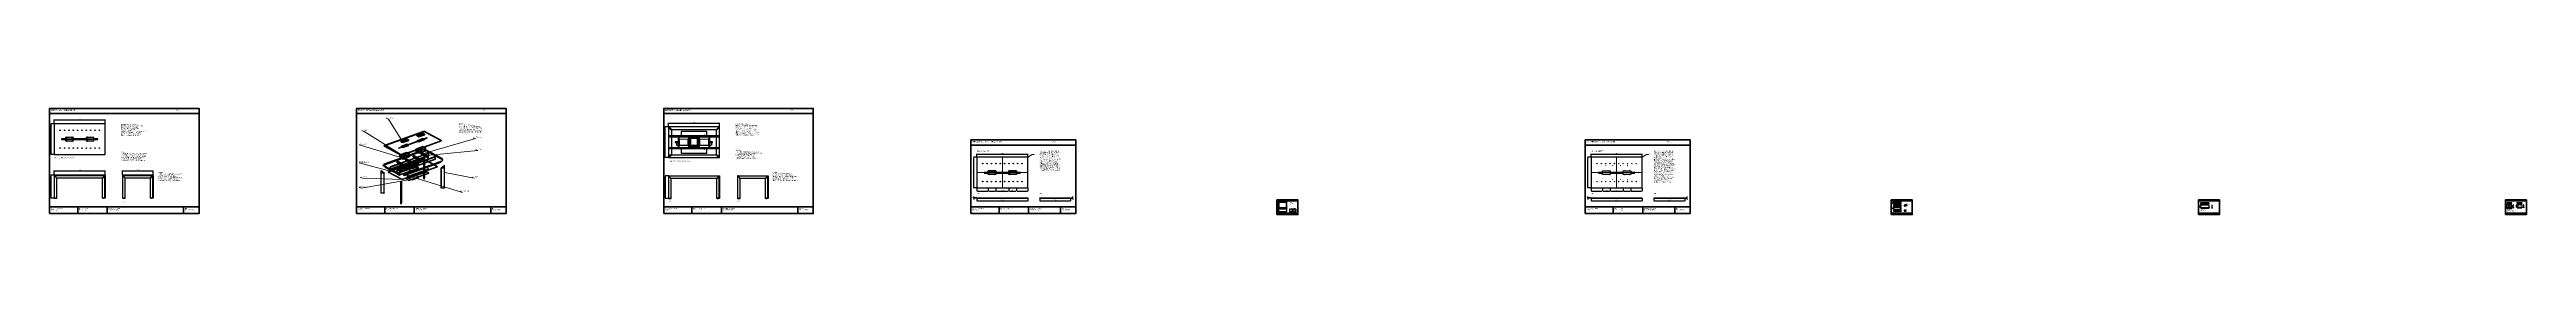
# Model space of a CAD drawing. Header units: millimetres. Extents: x 50 to 432208, y 2 to 4150.
# Drawn here: x 50 to 96830, y 10 to 4150 of the extents above; entities that cross this region are included whole.
import ezdxf

# ---------------------------------------------------------------- set-up
doc = ezdxf.new("R2010")
doc.units = ezdxf.units.MM
doc.linetypes.add('CENTER', pattern=[5.08, 3.175, -0.635, 0.635, -0.635])
doc.linetypes.add('DASHED', pattern=[1.524, 1.27, -0.254])
for name, color, linetype, lineweight in [('CENTER', 8, 'CENTER', 13), ('DIM', 7, 'Continuous', 13), ('FRAME', 7, 'Continuous', 35), ('HIDDEN', 8, 'DASHED', 13), ('NOTE', 7, 'Continuous', 18), ('OUTLINE', 7, 'Continuous', 25)]:
    doc.layers.add(name, color=color, linetype=linetype, lineweight=lineweight)
doc.styles.add('CN', font='Arial Unicode.ttf')
doc.dimstyles.new('D10', dxfattribs={"dimtxt": 30, "dimasz": 22, "dimexe": 12, "dimexo": 10, "dimgap": 8, "dimtad": 1, "dimdsep": 46, "dimtxsty": 'CN', "dimcen": 2.5, "dimclrd": 7, "dimclre": 7, "dimclrt": 7, "dimazin": 3, "dimtfac": 1, "dimtmove": 0, "dimatfit": 3})
doc.dimstyles.new('D2', dxfattribs={"dimtxt": 6, "dimasz": 4.4, "dimexe": 2.4, "dimexo": 2, "dimgap": 1.6, "dimtad": 1, "dimdsep": 46, "dimtxsty": 'CN', "dimcen": 2.5, "dimclrd": 7, "dimclre": 7, "dimclrt": 7, "dimazin": 3, "dimtfac": 1, "dimtmove": 0, "dimatfit": 3})

msp = doc.modelspace()

# ---------------------------------------------------------------- linework, layer by layer
at = {"layer": 'CENTER'}
for p, q in [((37280, 1050), (37280, 2250)), ((61280, 1050), (61280, 2250)), ((36280, 1650), (38280, 1650)), ((60280, 1650), (62280, 1650)), ((48375, 390), (48400, 390)), ((48575, 186), (48655, 186)), ((48615, 150), (48615, 221)), ((96125, 351), (96195, 351)), ((96160, 316), (96160, 386))]:
    msp.add_line(p, q, dxfattribs=at)
at = {"layer": 'DIM'}
for points in [[(13800, 2338), (12340, 3250), (12250, 3280)], [(13853.08, 2833.6), (13290, 3730), (13200, 3760)], [(14628, 2373), (16690, 2970), (16600, 3000)], [(13867.7, 2207.3), (12240, 2700), (12150, 2730)], [(13958.6, 1541.8), (12240, 2000), (12150, 2030)], [(14652.8, 2299.5), (16790, 2510), (16700, 2540)], [(38275, 2245), (38450, 2350), (38520, 2350)], [(62275, 2245), (62450, 2350), (62520, 2350)], [(14079.56, 1360.56), (12240, 1040), (12150, 1070)], [(13825.3, 1376.7), (12290, 1430), (12200, 1460)], [(14244, 1470), (16190, 870), (16100, 900)], [(15494, 1648), (16640, 1430), (16550, 1460)], [(48637, 200), (48688, 245), (48720, 245)], [(72557, 367), (72590, 413), (72633, 413)], [(96181.65, 363.5), (96210, 405), (96235, 405)]]:
    msp.add_lwpolyline(points, dxfattribs=at)
for centre, radius in [((13800, 2338), 5), ((13853.08, 2833.6), 5), ((13867.7, 2207.3), 5), ((14628, 2373), 5), ((14652.8, 2299.5), 5), ((38275, 2245), 5), ((62275, 2245), 5), ((13825.3, 1376.7), 5), ((13958.6, 1541.8), 5), ((14079.56, 1360.56), 5), ((14244, 1470), 5), ((15494, 1648), 5), ((48637, 200), 1), ((72557, 367), 1), ((96181.65, 363.5), 1)]:
    msp.add_circle(centre, radius, dxfattribs=at)
at = {"layer": 'FRAME'}
for p, q in [((50, 3950), (5890, 3950)), ((12050, 3950), (17890, 3950)), ((24050, 3950), (29890, 3950)), ((36050, 2720), (40150, 2720)), ((60050, 2720), (64150, 2720)), ((50, 310), (5890, 310)), ((1150, 50), (1150, 310)), ((2300, 50), (2300, 310)), ((5290, 50), (5290, 310)), ((12050, 310), (17890, 310)), ((13150, 50), (13150, 310)), ((14300, 50), (14300, 310)), ((17290, 50), (17290, 310)), ((24050, 310), (29890, 310)), ((25150, 50), (25150, 310)), ((26300, 50), (26300, 310)), ((29290, 50), (29290, 310)), ((36050, 310), (40150, 310)), ((37150, 50), (37150, 310)), ((38300, 50), (38300, 310)), ((39550, 50), (39550, 310)), ((48010, 544), (48830, 544)), ((48010, 62), (48830, 62)), ((48230, 10), (48230, 62)), ((48460, 10), (48460, 62)), ((48710, 10), (48710, 62)), ((60050, 310), (64150, 310)), ((61150, 50), (61150, 310)), ((62300, 50), (62300, 310)), ((63550, 50), (63550, 310)), ((72010, 544), (72830, 544)), ((72010, 62), (72830, 62)), ((72230, 10), (72230, 62)), ((72460, 10), (72460, 62)), ((72710, 10), (72710, 62)), ((84010, 544), (84830, 544)), ((84010, 62), (84830, 62)), ((84230, 10), (84230, 62)), ((84460, 10), (84460, 62)), ((84710, 10), (84710, 62)), ((96010, 544), (96830, 544)), ((96010, 62), (96830, 62)), ((96230, 10), (96230, 62)), ((96460, 10), (96460, 62)), ((96710, 10), (96710, 62))]:
    msp.add_line(p, q, dxfattribs=at)
for points in [[(50, 50), (5890, 50), (5890, 4150), (50, 4150)], [(12050, 50), (17890, 50), (17890, 4150), (12050, 4150)], [(24050, 50), (29890, 50), (29890, 4150), (24050, 4150)], [(36050, 50), (40150, 50), (40150, 2920), (36050, 2920)], [(60050, 50), (64150, 50), (64150, 2920), (60050, 2920)], [(48010, 10), (48830, 10), (48830, 584), (48010, 584)], [(72010, 10), (72830, 10), (72830, 584), (72010, 584)], [(84010, 10), (84830, 10), (84830, 584), (84010, 584)], [(96010, 10), (96830, 10), (96830, 584), (96010, 584)]]:
    msp.add_lwpolyline(points, close=True, dxfattribs=at)
at = {"layer": 'HIDDEN'}
for p, q in [((340.47, 1447), (2119.53, 1447)), ((3010.47, 1447), (3989.53, 1447)), ((24340.47, 1437), (26119.53, 1437)), ((27040.47, 1437), (28019.53, 1437)), ((36570, 1612), (36730, 1612)), ((37030, 1612), (37530, 1612)), ((37830, 1612), (37990, 1612)), ((60570, 1612), (60730, 1612)), ((61030, 1612), (61530, 1612)), ((61830, 1612), (61990, 1612)), ((36508, 650), (36508, 668)), ((36522, 650), (36522, 668)), ((36570, 650), (36570, 668)), ((36678, 650), (36678, 668)), ((36692, 650), (36692, 668)), ((36730, 650), (36730, 668)), ((36848, 650), (36848, 668)), ((36862, 650), (36862, 668)), ((37018, 650), (37018, 668)), ((37030, 650), (37030, 668)), ((37032, 650), (37032, 668)), ((37188, 650), (37188, 668)), ((37202, 650), (37202, 668)), ((37358, 650), (37358, 668)), ((37372, 650), (37372, 668)), ((37528, 650), (37528, 668)), ((37530, 650), (37530, 668)), ((37542, 650), (37542, 668)), ((37698, 650), (37698, 668)), ((37712, 650), (37712, 668)), ((37830, 650), (37830, 668)), ((37868, 650), (37868, 668)), ((37882, 650), (37882, 668)), ((37990, 650), (37990, 668)), ((38038, 650), (38038, 668)), ((38052, 650), (38052, 668)), ((38983, 650), (38983, 668)), ((38997, 650), (38997, 668)), ((39270, 650), (39270, 668)), ((39330, 650), (39330, 668)), ((39350, 650), (39350, 668)), ((39410, 650), (39410, 668)), ((39683, 650), (39683, 668)), ((39697, 650), (39697, 668)), ((48080, 135), (48080, 226)), ((48380, 415), (48395, 415)), ((48380, 365), (48395, 365)), ((48380, 135), (48380, 226)), ((48380, 211), (48395, 211)), ((48380, 161), (48395, 161)), ((60508, 650), (60508, 668)), ((60522, 650), (60522, 668)), ((60570, 650), (60570, 668)), ((60678, 650), (60678, 668)), ((60692, 650), (60692, 668)), ((60730, 650), (60730, 668)), ((60848, 650), (60848, 668)), ((60862, 650), (60862, 668)), ((61018, 650), (61018, 668)), ((61030, 650), (61030, 668)), ((61032, 650), (61032, 668)), ((61188, 650), (61188, 668)), ((61202, 650), (61202, 668)), ((61358, 650), (61358, 668)), ((61372, 650), (61372, 668)), ((61528, 650), (61528, 668)), ((61530, 650), (61530, 668)), ((61542, 650), (61542, 668)), ((61698, 650), (61698, 668)), ((61712, 650), (61712, 668)), ((61830, 650), (61830, 668)), ((61868, 650), (61868, 668)), ((61882, 650), (61882, 668)), ((61990, 650), (61990, 668)), ((62038, 650), (62038, 668)), ((62052, 650), (62052, 668)), ((62983, 650), (62983, 668)), ((62997, 650), (62997, 668)), ((63270, 650), (63270, 668)), ((63330, 650), (63330, 668)), ((63350, 650), (63350, 668)), ((63410, 650), (63410, 668)), ((63683, 650), (63683, 668)), ((63697, 650), (63697, 668)), ((72100, 458), (72398, 458)), ((72100, 367), (72398, 367)), ((72145, 366.5), (72145, 378)), ((72145, 168.5), (72145, 180)), ((72155, 366.5), (72155, 378)), ((72155, 168.5), (72155, 180)), ((72343, 366.5), (72343, 378)), ((72343, 168.5), (72343, 180)), ((72353, 366.5), (72353, 378)), ((72353, 168.5), (72353, 180)), ((72521.8, 366.5), (72531.8, 366.5)), ((72566.2, 168.5), (72576.2, 168.5)), ((96082.75, 460), (96082.75, 475)), ((96087.25, 460), (96087.25, 475)), ((96135, 460), (96135, 475)), ((96185, 460), (96185, 475)), ((96232.75, 460), (96232.75, 475)), ((96237.25, 460), (96237.25, 475)), ((96310, 376), (96325, 376)), ((96310, 326.25), (96325, 326.25)), ((96310, 326.25), (96325, 326.25)), ((96310, 326), (96325, 326)), ((96310, 321.75), (96325, 321.75)), ((96310, 321.75), (96325, 321.75)), ((96482.75, 460), (96482.75, 475)), ((96487.25, 460), (96487.25, 475)), ((96632.75, 460), (96632.75, 475)), ((96637.25, 460), (96637.25, 475)), ((96710, 326.25), (96725, 326.25)), ((96710, 326.25), (96725, 326.25)), ((96710, 321.75), (96725, 321.75)), ((96710, 321.75), (96725, 321.75))]:
    msp.add_line(p, q, dxfattribs=at)
for points in [[(24665, 2715), (24995, 2715), (24995, 2945), (24665, 2945)], [(25110, 2680), (25350, 2680), (25350, 2980), (25110, 2980)], [(25465, 2715), (25795, 2715), (25795, 2945), (25465, 2945)]]:
    msp.add_lwpolyline(points, close=True, dxfattribs=at)
for centre in [(60860, 1922), (60860, 1378), (61130, 1922), (61130, 1378), (61430, 1922), (61430, 1378), (61700, 1922), (61700, 1378)]:
    msp.add_circle(centre, 5, dxfattribs=at)
at = {"layer": 'OUTLINE'}
for p, q in [((230, 3535), (230, 2365)), ((2215, 3550), (245, 3550)), ((2230, 2365), (2230, 3535)), ((14010.14, 2940.12), (14010.14, 2958.12)), ((14042.62, 2922.72), (14042.62, 2940.72)), ((14053.82, 2916.72), (14053.82, 2934.72)), ((14086.3, 2899.32), (14086.3, 2917.32)), ((14401.7, 3080.68), (14401.7, 3098.68)), ((14434.18, 3063.28), (14434.18, 3081.28)), ((14445.38, 3057.28), (14445.38, 3075.28)), ((14477.86, 3039.88), (14477.86, 3057.88)), ((14634.14, 3164.12), (14634.14, 3182.12)), ((14666.62, 3146.72), (14666.62, 3164.72)), ((14677.82, 3140.72), (14677.82, 3158.72)), ((14688, 3240), (14688, 3258)), ((14710.3, 3123.32), (14710.3, 3141.32)), ((24235.074, 3417.236), (24236.574, 3417.236)), ((24235.074, 3417.236), (24235.074, 3413.36)), ((24236.574, 3413.36), (24235.074, 3413.36)), ((24235.497, 3412.276), (24236.601, 3413.292)), ((24235.497, 3412.276), (24319.02, 3321.588)), ((24236.574, 3417.236), (24236.574, 3413.36)), ((24236.601, 3413.292), (24247.744, 3401.193)), ((24243.074, 3423.736), (24243.074, 3425.236)), ((24246.95, 3425.236), (24243.074, 3425.236)), ((24246.95, 3423.736), (24243.074, 3423.736)), ((24246.95, 3425.236), (24246.95, 3423.736)), ((24247.018, 3423.709), (24248.034, 3424.813)), ((24259.116, 3412.566), (24247.018, 3423.709)), ((24339.948, 3340.161), (24248.034, 3424.813)), ((24252.766, 3395.74), (24320.123, 3322.604)), ((24338.932, 3339.058), (24264.57, 3407.543)), ((24320.123, 3322.604), (24319.02, 3321.588)), ((24320.267, 3322.601), (24337.756, 3340.09)), ((24321.328, 3321.541), (24320.267, 3322.601)), ((24321.328, 3321.541), (24338.817, 3339.03)), ((24338.817, 3339.03), (24337.756, 3340.09)), ((24338.932, 3339.058), (24339.948, 3340.161)), ((26120.052, 3340.161), (26211.966, 3424.813)), ((26121.068, 3339.058), (26120.052, 3340.161)), ((26121.068, 3339.058), (26195.43, 3407.543)), ((26121.183, 3339.03), (26122.244, 3340.09)), ((26138.672, 3321.541), (26121.183, 3339.03)), ((26139.733, 3322.601), (26122.244, 3340.09)), ((26138.672, 3321.541), (26139.733, 3322.601)), ((26207.234, 3395.74), (26139.877, 3322.604)), ((26139.877, 3322.604), (26140.98, 3321.588)), ((26224.503, 3412.276), (26140.98, 3321.588)), ((26200.884, 3412.566), (26212.982, 3423.709)), ((26212.982, 3423.709), (26211.966, 3424.813)), ((26223.399, 3413.292), (26212.256, 3401.193)), ((26213.05, 3425.236), (26213.05, 3423.736)), ((26213.05, 3425.236), (26216.926, 3425.236)), ((26213.05, 3423.736), (26216.926, 3423.736)), ((26216.926, 3423.736), (26216.926, 3425.236)), ((26224.503, 3412.276), (26223.399, 3413.292)), ((26224.926, 3417.236), (26223.426, 3417.236)), ((26223.426, 3417.236), (26223.426, 3413.36)), ((26223.426, 3413.36), (26224.926, 3413.36)), ((26224.926, 3417.236), (26224.926, 3413.36)), ((245, 2350), (2215, 2350)), ((13128, 2680), (13128, 2698)), ((13628.24, 2027.2), (13628.24, 2077.2)), ((13659.44, 2038.4), (13659.44, 2088.4)), ((13738.9, 2246.3), (13738.9, 2342.3)), ((13759, 2251), (13759, 2342)), ((13777.7, 2856.68), (13777.7, 2874.68)), ((13800, 2320), (13800, 2338)), ((13810.18, 2839.28), (13810.18, 2857.28)), ((13821.38, 2833.28), (13821.38, 2851.28)), ((13853.86, 2815.88), (13853.86, 2833.88)), ((13867.7, 2177.3), (13867.7, 2273.3)), ((13871, 2191), (13871, 2282)), ((13892.56, 1885.6), (13892.56, 1935.6)), ((13923.76, 1896.8), (13923.76, 1946.8)), ((13940.24, 2139.2), (13940.24, 2189.2)), ((13971.44, 2150.4), (13971.44, 2200.4)), ((13993, 2335), (13993, 2426)), ((13996.3, 2338.7), (13996.3, 2434.7)), ((14105, 2275), (14105, 2366)), ((14125.1, 2269.7), (14125.1, 2365.7)), ((14204.56, 1997.6), (14204.56, 2047.6)), ((14235.76, 2008.8), (14235.76, 2058.8)), ((14252.24, 2251.2), (14252.24, 2301.2)), ((14253.6, 1968.6), (14253.6, 1970.6)), ((14283.44, 2262.4), (14283.44, 2312.4)), ((14362.9, 2470.3), (14362.9, 2566.3)), ((14383, 2475), (14383, 2566)), ((14491.7, 2401.3), (14491.7, 2497.3)), ((14495, 2415), (14495, 2506)), ((14516.56, 2109.6), (14516.56, 2159.6)), ((14547.76, 2120.8), (14547.76, 2170.8)), ((14564.24, 2363.2), (14564.24, 2413.2)), ((14595.44, 2374.4), (14595.44, 2424.4)), ((14617, 2559), (14617, 2650)), ((14620.3, 2562.7), (14620.3, 2658.7)), ((14662.634, 2163.126), (14662.634, 2178.126)), ((14674.549, 1410.262), (14674.549, 2187.262)), ((14701.274, 1410.551), (14701.274, 2187.551)), ((14702.66, 2239.86), (14702.66, 2339.86)), ((14702.66, 1462.86), (14702.66, 2239.86)), ((14713.38, 2239.7), (14713.38, 2339.7)), ((14713.38, 1462.7), (14713.38, 2239.7)), ((14729, 2499), (14729, 2590)), ((14749.1, 2493.7), (14749.1, 2589.7)), ((14828.56, 2221.6), (14828.56, 2271.6)), ((14853.806, 2312.656), (14853.806, 2409.656)), ((14859.76, 2232.8), (14859.76, 2282.8)), ((14870.606, 2303.656), (14870.606, 2400.656)), ((15111.406, 2174.656), (15111.406, 2271.656)), ((15128.206, 2165.656), (15128.206, 2262.656)), ((15360, 2880), (15360, 2898)), ((24236.574, 2246.64), (24235.074, 2246.64)), ((24235.074, 2242.764), (24235.074, 2246.64)), ((24235.074, 2242.764), (24236.574, 2242.764)), ((24235.497, 2247.724), (24319.02, 2338.412)), ((24235.497, 2247.724), (24236.601, 2246.708)), ((24236.574, 2242.764), (24236.574, 2246.64)), ((24236.601, 2246.708), (24247.744, 2258.807)), ((24243.074, 2236.264), (24243.074, 2234.764)), ((24246.95, 2236.264), (24243.074, 2236.264)), ((24246.95, 2234.764), (24243.074, 2234.764)), ((24246.95, 2234.764), (24246.95, 2236.264)), ((24259.116, 2247.434), (24247.018, 2236.291)), ((24247.018, 2236.291), (24248.034, 2235.187)), ((24339.948, 2319.839), (24248.034, 2235.187)), ((24252.766, 2264.26), (24320.123, 2337.396)), ((24338.932, 2320.942), (24264.57, 2252.457)), ((24320.123, 2337.396), (24319.02, 2338.412)), ((24321.328, 2338.459), (24320.267, 2337.399)), ((24320.267, 2337.399), (24337.756, 2319.91)), ((24321.328, 2338.459), (24338.817, 2320.97)), ((24338.817, 2320.97), (24337.756, 2319.91)), ((24338.932, 2320.942), (24339.948, 2319.839)), ((26121.068, 2320.942), (26120.052, 2319.839)), ((26120.052, 2319.839), (26211.966, 2235.187)), ((26121.068, 2320.942), (26195.43, 2252.457)), ((26138.672, 2338.459), (26121.183, 2320.97)), ((26121.183, 2320.97), (26122.244, 2319.91)), ((26139.733, 2337.399), (26122.244, 2319.91)), ((26138.672, 2338.459), (26139.733, 2337.399)), ((26139.877, 2337.396), (26140.98, 2338.412)), ((26207.234, 2264.26), (26139.877, 2337.396)), ((26224.503, 2247.724), (26140.98, 2338.412)), ((26200.884, 2247.434), (26212.982, 2236.291)), ((26212.982, 2236.291), (26211.966, 2235.187)), ((26223.399, 2246.708), (26212.256, 2258.807)), ((26213.05, 2236.264), (26216.926, 2236.264)), ((26213.05, 2234.764), (26213.05, 2236.264)), ((26213.05, 2234.764), (26216.926, 2234.764)), ((26216.926, 2236.264), (26216.926, 2234.764)), ((26224.503, 2247.724), (26223.399, 2246.708)), ((26223.426, 2246.64), (26224.926, 2246.64)), ((26223.426, 2242.764), (26223.426, 2246.64)), ((26224.926, 2242.764), (26223.426, 2242.764)), ((26224.926, 2242.764), (26224.926, 2246.64)), ((36280, 2235), (36280, 1065)), ((38265, 2250), (36295, 2250)), ((36681.5, 1996.5), (36688.5, 2003.5)), ((37021.5, 1996.5), (37028.5, 2003.5)), ((37361.5, 1996.5), (37368.5, 2003.5)), ((37701.5, 1996.5), (37708.5, 2003.5)), ((38041.5, 1996.5), (38048.5, 2003.5)), ((38280, 1065), (38280, 2235)), ((60280, 2235), (60280, 1065)), ((62265, 2250), (60295, 2250)), ((62280, 1065), (62280, 2235)), ((248.03, 655), (248.03, 1532)), ((2211.97, 655), (2211.97, 1532)), ((2918.03, 655), (2918.03, 1532)), ((4081.97, 655), (4081.97, 1532)), ((13005.18, 1626.5), (13005.18, 1726.5)), ((13005.18, 849.5), (13005.18, 1626.5)), ((13006.94, 1631.14), (13006.94, 1731.14)), ((13006.94, 854.14), (13006.94, 1631.14)), ((13124.145, 844.403), (13124.145, 1621.403)), ((13130.071, 855.834), (13130.071, 1632.834)), ((13282.502, 1667.694), (13282.502, 1682.694)), ((13359.794, 1776.344), (13359.794, 1873.344)), ((13376.594, 1767.344), (13376.594, 1864.344)), ((13617.394, 1638.344), (13617.394, 1735.344)), ((13622.284, 1595.948), (13622.284, 1605.948)), ((13634.194, 1629.344), (13634.194, 1726.344)), ((13708.972, 1549.508), (13708.972, 1559.508)), ((13774.62, 1214.3), (13774.62, 1314.3)), ((13774.62, 437.3), (13774.62, 1214.3)), ((13785.34, 1214.14), (13785.34, 1314.14)), ((13785.34, 437.14), (13785.34, 1214.14)), ((13786.726, 489.449), (13786.726, 1266.449)), ((13813.451, 489.738), (13813.451, 1266.738)), ((13825.366, 1376.874), (13825.366, 1391.874)), ((14003.084, 1391.948), (14003.084, 1401.948)), ((14005, 1479.4), (14005, 1480.9)), ((14066.4, 1901.4), (14066.4, 1903.4)), ((14089.772, 1345.508), (14089.772, 1355.508)), ((14217.8, 1365.4), (14217.8, 1366.9)), ((14234.4, 1811.4), (14234.4, 1813.4)), ((14270.2, 1574.6), (14270.2, 1576.1)), ((14398.228, 1874.492), (14398.228, 1884.492)), ((14421.6, 1878.6), (14421.6, 1880.6)), ((14483, 1460.6), (14483, 1462.1)), ((14484.916, 1828.052), (14484.916, 1838.052)), ((14779.028, 1670.492), (14779.028, 1680.492)), ((14865.716, 1624.052), (14865.716, 1634.052)), ((15205.498, 1872.306), (15205.498, 1887.306)), ((15357.929, 1044.166), (15357.929, 1821.166)), ((15363.855, 1055.597), (15363.855, 1832.597)), ((15481.06, 1822.86), (15481.06, 1922.86)), ((15481.06, 1045.86), (15481.06, 1822.86)), ((15482.82, 1827.5), (15482.82, 1927.5)), ((15482.82, 1050.5), (15482.82, 1827.5)), ((24248.03, 645), (24248.03, 1522)), ((26211.97, 645), (26211.97, 1522)), ((26948.03, 645), (26948.03, 1522)), ((28111.97, 645), (28111.97, 1522)), ((36295, 1050), (38265, 1050)), ((36511.5, 1296.5), (36518.5, 1303.5)), ((36582, 1642), (36592, 1658)), ((36617, 1642), (36627, 1658)), ((36652, 1642), (36662, 1658)), ((36687, 1642), (36697, 1658)), ((36722, 1642), (36732, 1658)), ((36757, 1642), (36767, 1658)), ((36792, 1642), (36802, 1658)), ((36827, 1642), (36837, 1658)), ((36851.5, 1296.5), (36858.5, 1303.5)), ((36862, 1642), (36872, 1658)), ((36897, 1642), (36907, 1658)), ((36932, 1642), (36942, 1658)), ((36967, 1642), (36977, 1658)), ((37002, 1642), (37012, 1658)), ((37037, 1642), (37047, 1658)), ((37072, 1642), (37082, 1658)), ((37107, 1642), (37117, 1658)), ((37142, 1642), (37152, 1658)), ((37177, 1642), (37187, 1658)), ((37191.5, 1296.5), (37198.5, 1303.5)), ((37212, 1642), (37222, 1658)), ((37247, 1642), (37257, 1658)), ((37282, 1642), (37292, 1658)), ((37317, 1642), (37327, 1658)), ((37352, 1642), (37362, 1658)), ((37387, 1642), (37397, 1658)), ((37422, 1642), (37432, 1658)), ((37457, 1642), (37467, 1658)), ((37492, 1642), (37502, 1658)), ((37527, 1642), (37537, 1658)), ((37531.5, 1296.5), (37538.5, 1303.5)), ((37562, 1642), (37572, 1658)), ((37597, 1642), (37607, 1658)), ((37632, 1642), (37642, 1658)), ((37667, 1642), (37677, 1658)), ((37702, 1642), (37712, 1658)), ((37737, 1642), (37747, 1658)), ((37772, 1642), (37782, 1658)), ((37807, 1642), (37817, 1658)), ((37842, 1642), (37852, 1658)), ((37871.5, 1296.5), (37878.5, 1303.5)), ((37877, 1642), (37887, 1658)), ((37912, 1642), (37922, 1658)), ((37947, 1642), (37957, 1658)), ((60295, 1050), (62265, 1050)), ((36280, 659), (38280, 659)), ((36289, 650), (38271, 650)), ((38740, 659), (39940, 659)), ((38749, 650), (39931, 650)), ((48065, 490), (48395, 490)), ((48065, 290), (48395, 290)), ((48065, 135), (48395, 135)), ((48500, 135), (48730, 135)), ((48515, 135), (48515, 226)), ((48715, 135), (48715, 226)), ((60280, 659), (62280, 659)), ((60289, 650), (62271, 650)), ((62740, 659), (63940, 659)), ((62749, 650), (63931, 650))]:
    msp.add_line(p, q, dxfattribs=at)
for points in [[(1930, 2960), (1780, 2960), (1780, 3020), (1480, 3020), (1480, 2960), (980, 2960), (980, 3020), (680, 3020), (680, 2960), (530, 2960)], [(530, 2940), (680, 2940), (680, 2880), (980, 2880), (980, 2940), (1480, 2940), (1480, 2880), (1780, 2880), (1780, 2940), (1930, 2940)], [(36580, 1660), (36730, 1660), (36730, 1720), (37030, 1720), (37030, 1660), (37530, 1660), (37530, 1720), (37830, 1720), (37830, 1660), (37980, 1660)], [(37980, 1640), (37830, 1640), (37830, 1580), (37530, 1580), (37530, 1640), (37030, 1640), (37030, 1580), (36730, 1580), (36730, 1640), (36580, 1640)], [(60580, 1660), (60730, 1660), (60730, 1720), (61030, 1720), (61030, 1660), (61530, 1660), (61530, 1720), (61830, 1720), (61830, 1660), (61980, 1660)], [(61980, 1640), (61830, 1640), (61830, 1580), (61530, 1580), (61530, 1640), (61030, 1640), (61030, 1580), (60730, 1580), (60730, 1640), (60580, 1640)]]:
    msp.add_lwpolyline(points, dxfattribs=at)
for points in [[(681, 2960), (979, 2960), (979, 3018), (681, 3018)], [(681, 2882), (979, 2882), (979, 2940), (681, 2940)], [(1481, 2960), (1779, 2960), (1779, 3018), (1481, 3018)], [(1481, 2882), (1779, 2882), (1779, 2940), (1481, 2940)], [(13800, 2338), (15360, 2898), (14688, 3258), (13128, 2698)], [(13800, 2320), (15360, 2880), (14688, 3240), (13128, 2680)], [(13695.8, 2596.2), (14803.4, 2993.8), (14792.2, 2999.8), (13684.6, 2602.2)], [(13810.18, 2857.28), (14042.62, 2940.72), (14010.14, 2958.12), (13777.7, 2874.68)], [(13810.18, 2839.28), (14042.62, 2922.72), (14010.14, 2940.12), (13777.7, 2856.68)], [(13853.86, 2833.88), (14086.3, 2917.32), (14053.82, 2934.72), (13821.38, 2851.28)], [(13853.86, 2815.88), (14086.3, 2899.32), (14053.82, 2916.72), (13821.38, 2833.28)], [(14478.2, 2847), (14712.2, 2931), (14633.8, 2973), (14399.8, 2889)], [(14434.18, 3081.28), (14666.62, 3164.72), (14634.14, 3182.12), (14401.7, 3098.68)], [(14434.18, 3063.28), (14666.62, 3146.72), (14634.14, 3164.12), (14401.7, 3080.68)], [(14477.86, 3057.88), (14710.3, 3141.32), (14677.82, 3158.72), (14445.38, 3075.28)], [(14477.86, 3039.88), (14710.3, 3123.32), (14677.82, 3140.72), (14445.38, 3057.28)], [(24235, 2235), (26225, 2235), (26225, 3425), (24235, 3425)], [(24272.3, 3045), (26187.7, 3045), (26187.7, 3075), (24272.3, 3075)], [(24345.3, 2345.3), (26114.7, 2345.3), (26114.7, 3314.7), (24345.3, 3314.7)], [(24600, 3066), (24660, 3066), (24660, 3069), (24600, 3069)], [(24610, 2594), (24650, 2594), (24650, 3066), (24610, 3066)], [(24730, 3090), (25730, 3090), (25730, 3250), (24730, 3250)], [(25000, 3066), (25060, 3066), (25060, 3069), (25000, 3069)], [(25010, 2594), (25050, 2594), (25050, 3066), (25010, 3066)], [(25080, 2660), (25380, 2660), (25380, 3000), (25080, 3000)], [(25400, 3066), (25460, 3066), (25460, 3069), (25400, 3069)], [(25410, 2594), (25450, 2594), (25450, 3066), (25410, 3066)], [(25800, 3066), (25860, 3066), (25860, 3069), (25800, 3069)], [(25810, 2594), (25850, 2594), (25850, 3066), (25810, 3066)], [(13725.98, 1593.825), (13077.22, 1941.375), (13193.998, 1838.342), (13742.27, 1544.626)], [(13118.985, 1989.31), (14646.615, 2537.69), (14528.864, 2438.158), (13141.2, 1940.022)], [(13825.366, 1391.874), (15205.498, 1887.306), (14662.634, 2178.126), (13282.502, 1682.694)], [(13825.366, 1376.874), (15205.498, 1872.306), (14662.634, 2163.126), (13282.502, 1667.694)], [(13376.594, 1864.344), (14870.606, 2400.656), (14853.806, 2409.656), (13359.794, 1873.344)], [(13376.594, 1767.344), (14870.606, 2303.656), (14853.806, 2312.656), (13359.794, 1776.344)], [(13634.194, 1726.344), (15128.206, 2262.656), (15111.406, 2271.656), (13617.394, 1735.344)], [(13634.194, 1629.344), (15128.206, 2165.656), (15111.406, 2174.656), (13617.394, 1638.344)], [(13708.4, 1723), (14488.4, 2003), (14398.8, 2051), (13618.8, 1771)], [(13892.56, 1935.6), (13923.76, 1946.8), (13659.44, 2088.4), (13628.24, 2077.2)], [(13892.56, 1885.6), (13923.76, 1896.8), (13659.44, 2038.4), (13628.24, 2027.2)], [(13867.7, 2273.3), (14125.1, 2365.7), (13996.3, 2434.7), (13738.9, 2342.3)], [(13867.7, 2177.3), (14125.1, 2269.7), (13996.3, 2338.7), (13738.9, 2246.3)], [(13871, 2282), (14105, 2366), (13993, 2426), (13759, 2342)], [(13871, 2191), (14105, 2275), (13993, 2335), (13759, 2251)], [(13854.2, 2623), (14088.2, 2707), (14009.8, 2749), (13775.8, 2665)], [(13888.985, 1576.81), (15416.615, 2125.19), (15298.864, 2025.658), (13911.2, 1527.522)], [(14204.56, 2047.6), (14235.76, 2058.8), (13971.44, 2200.4), (13940.24, 2189.2)], [(14204.56, 1997.6), (14235.76, 2008.8), (13971.44, 2150.4), (13940.24, 2139.2)], [(14234.4, 1813.4), (14421.6, 1880.6), (14253.6, 1970.6), (14066.4, 1903.4)], [(14234.4, 1811.4), (14421.6, 1878.6), (14253.6, 1968.6), (14066.4, 1901.4)], [(14516.56, 2159.6), (14547.76, 2170.8), (14283.44, 2312.4), (14252.24, 2301.2)], [(14516.56, 2109.6), (14547.76, 2120.8), (14283.44, 2262.4), (14252.24, 2251.2)], [(14491.7, 2497.3), (14749.1, 2589.7), (14620.3, 2658.7), (14362.9, 2566.3)], [(14491.7, 2401.3), (14749.1, 2493.7), (14620.3, 2562.7), (14362.9, 2470.3)], [(14495, 2506), (14729, 2590), (14617, 2650), (14383, 2566)], [(14495, 2415), (14729, 2499), (14617, 2559), (14383, 2475)], [(14828.56, 2271.6), (14859.76, 2282.8), (14595.44, 2424.4), (14564.24, 2413.2)], [(14828.56, 2221.6), (14859.76, 2232.8), (14595.44, 2374.4), (14564.24, 2363.2)], [(14713.38, 2339.7), (14702.66, 2339.86), (14674.549, 2187.262), (14701.274, 2187.551)], [(14713.38, 2239.7), (14702.66, 2239.86), (14674.549, 2187.262), (14701.274, 2187.551)], [(15395.18, 2193.025), (14746.42, 2540.575), (14863.198, 2437.542), (15411.47, 2143.826)], [(24272.3, 2585), (26187.7, 2585), (26187.7, 2615), (24272.3, 2615)], [(24500.5, 2817.5), (24600.5, 2817.5), (24600.5, 2842.5), (24500.5, 2842.5)], [(24600, 2591), (24660, 2591), (24660, 2594), (24600, 2594)], [(24730, 2410), (25730, 2410), (25730, 2570), (24730, 2570)], [(25000, 2591), (25060, 2591), (25060, 2594), (25000, 2594)], [(25400, 2591), (25460, 2591), (25460, 2594), (25400, 2594)], [(25800, 2591), (25860, 2591), (25860, 2594), (25800, 2594)], [(25859.5, 2817.5), (25959.5, 2817.5), (25959.5, 2842.5), (25859.5, 2842.5)], [(230, 1532), (2230, 1532), (2230, 1550), (230, 1550)], [(235, 655), (339.95, 655), (339.95, 1432), (250.75, 1532), (235, 1532)], [(250.75, 1532), (2209.25, 1532), (2119.53, 1432), (340.47, 1432)], [(2225, 655), (2120.05, 655), (2120.05, 1432), (2209.25, 1532), (2225, 1532)], [(2900, 1532), (4100, 1532), (4100, 1550), (2900, 1550)], [(2905, 655), (3009.95, 655), (3009.95, 1432), (2920.75, 1532), (2905, 1532)], [(2920.75, 1532), (4079.25, 1532), (3989.53, 1432), (3010.47, 1432)], [(4095, 655), (3990.05, 655), (3990.05, 1432), (4079.25, 1532), (4095, 1532)], [(13005.18, 1726.5), (13006.94, 1731.14), (13130.071, 1632.834), (13124.145, 1621.403)], [(13005.18, 1626.5), (13006.94, 1631.14), (13130.071, 1632.834), (13124.145, 1621.403)], [(13708.972, 1559.508), (14484.916, 1838.052), (14398.228, 1884.492), (13622.284, 1605.948)], [(13708.972, 1549.508), (14484.916, 1828.052), (14398.228, 1874.492), (13622.284, 1595.948)], [(13774.62, 1314.3), (13785.34, 1314.14), (13813.451, 1266.738), (13786.726, 1266.449)], [(13774.62, 1214.3), (13785.34, 1214.14), (13813.451, 1266.738), (13786.726, 1266.449)], [(14089.2, 1519), (14869.2, 1799), (14779.6, 1847), (13999.6, 1567)], [(14089.772, 1355.508), (14865.716, 1634.052), (14779.028, 1680.492), (14003.084, 1401.948)], [(14089.772, 1345.508), (14865.716, 1624.052), (14779.028, 1670.492), (14003.084, 1391.948)], [(14217.8, 1366.9), (14483, 1462.1), (14270.2, 1576.1), (14005, 1480.9)], [(14217.8, 1365.4), (14483, 1460.6), (14270.2, 1574.6), (14005, 1479.4)], [(14222.2, 1692), (14456.2, 1776), (14265.8, 1878), (14031.8, 1794)], [(14713.38, 1462.7), (14702.66, 1462.86), (14674.549, 1410.262), (14701.274, 1410.551)], [(15482.82, 1927.5), (15481.06, 1922.86), (15357.929, 1821.166), (15363.855, 1832.597)], [(15482.82, 1827.5), (15481.06, 1822.86), (15357.929, 1821.166), (15363.855, 1832.597)], [(15482.82, 1050.5), (15481.06, 1045.86), (15357.929, 1044.166), (15363.855, 1055.597)], [(24235, 645), (24339.95, 645), (24339.95, 1422), (24250.75, 1522), (24235, 1522)], [(24250.75, 1522), (26209.25, 1522), (26119.53, 1422), (24340.47, 1422)], [(26225, 645), (26120.05, 645), (26120.05, 1422), (26209.25, 1522), (26225, 1522)], [(26935, 645), (27039.95, 645), (27039.95, 1422), (26950.75, 1522), (26935, 1522)], [(26950.75, 1522), (28109.25, 1522), (28019.53, 1422), (27040.47, 1422)], [(28125, 645), (28020.05, 645), (28020.05, 1422), (28109.25, 1522), (28125, 1522)], [(36731, 1660), (37029, 1660), (37029, 1718), (36731, 1718)], [(36731, 1582), (37029, 1582), (37029, 1640), (36731, 1640)], [(37531, 1660), (37829, 1660), (37829, 1718), (37531, 1718)], [(37531, 1582), (37829, 1582), (37829, 1640), (37531, 1640)], [(284.01, 650), (304.01, 650), (304.01, 656), (284.01, 656)], [(305.223, 650), (325.223, 650), (325.223, 656), (305.223, 656)], [(2134.777, 650), (2154.777, 650), (2154.777, 656), (2134.777, 656)], [(2155.99, 650), (2175.99, 650), (2175.99, 656), (2155.99, 656)], [(2953.652, 650), (2973.652, 650), (2973.652, 656), (2953.652, 656)], [(2974.866, 650), (2994.866, 650), (2994.866, 656), (2974.866, 656)], [(4005.134, 650), (4025.134, 650), (4025.134, 656), (4005.134, 656)], [(4026.348, 650), (4046.348, 650), (4046.348, 656), (4026.348, 656)], [(13005.18, 849.5), (13006.94, 854.14), (13130.071, 855.834), (13124.145, 844.403)], [(13774.62, 437.3), (13785.34, 437.14), (13813.451, 489.738), (13786.726, 489.449)], [(24284.01, 640), (24304.01, 640), (24304.01, 646), (24284.01, 646)], [(24305.223, 640), (24325.223, 640), (24325.223, 646), (24305.223, 646)], [(26134.777, 640), (26154.777, 640), (26154.777, 646), (26134.777, 646)], [(26155.99, 640), (26175.99, 640), (26175.99, 646), (26155.99, 646)], [(26983.652, 640), (27003.652, 640), (27003.652, 646), (26983.652, 646)], [(27004.866, 640), (27024.866, 640), (27024.866, 646), (27004.866, 646)], [(28035.134, 640), (28055.134, 640), (28055.134, 646), (28035.134, 646)], [(28056.348, 640), (28076.348, 640), (28076.348, 646), (28056.348, 646)], [(36280, 659), (36280, 668), (38280, 668), (38280, 659), (38271, 650), (36289, 650)], [(38740, 659), (38740, 668), (39940, 668), (39940, 659), (39931, 650), (38749, 650)], [(48065, 275), (48395, 275), (48395, 505), (48065, 505)], [(48065, 130), (48395, 130), (48395, 226), (48065, 226)], [(48080, 290), (48380, 290), (48380, 490), (48080, 490)], [(48500, 130), (48730, 130), (48730, 226), (48500, 226)], [(60280, 659), (60280, 668), (62280, 668), (62280, 659), (62271, 650), (60289, 650)], [(62740, 659), (62740, 668), (63940, 668), (63940, 659), (63931, 650), (62749, 650)], [(72100, 428), (72398, 428), (72398, 486), (72100, 486)], [(72100, 360), (72398, 360), (72398, 378), (72100, 378)], [(72100, 226), (72398, 226), (72398, 284), (72100, 284)], [(72100, 162), (72398, 162), (72398, 180), (72100, 180)], [(72520, 360), (72550, 360), (72550, 367), (72578, 367), (72578, 378), (72520, 378)], [(72520, 162), (72578, 162), (72578, 180), (72520, 180)], [(84100, 450), (84430, 450), (84430, 465), (84100, 465)], [(84100, 285), (84430, 285), (84430, 376), (84100, 376)], [(84535, 285), (84550, 285), (84550, 376), (84535, 376)], [(96060, 460), (96260, 460), (96260, 475), (96060, 475)], [(96060, 300), (96260, 300), (96260, 391), (96060, 391)], [(96310, 300), (96325, 300), (96325, 391), (96310, 391)], [(96460, 460), (96660, 460), (96660, 475), (96460, 475)], [(96460, 300), (96660, 300), (96660, 391), (96460, 391)], [(96710, 300), (96725, 300), (96725, 391), (96710, 391)]]:
    msp.add_lwpolyline(points, close=True, dxfattribs=at)
for centre, radius in [((465, 3300), 9), ((635, 3300), 9), ((731, 3026.8), 5), ((731, 3011.2), 5), ((805, 3300), 9), ((929, 3026.8), 5), ((929, 3011.2), 5), ((975, 3300), 9), ((1145, 3300), 9), ((1315, 3300), 9), ((1485, 3300), 9), ((1531, 3026.8), 5), ((1531, 3011.2), 5), ((1655, 3300), 9), ((1729, 3026.8), 5), ((1729, 3011.2), 5), ((1825, 3300), 9), ((1995, 3300), 9), ((24810, 3102), 3.3), ((25080, 3102), 3.3), ((25380, 3102), 3.3), ((25650, 3102), 3.3), ((465, 2600), 9), ((635, 2600), 9), ((731, 2888.8), 5), ((731, 2873.2), 5), ((805, 2600), 9), ((929, 2888.8), 5), ((929, 2873.2), 5), ((975, 2600), 9), ((1145, 2600), 9), ((1315, 2600), 9), ((1485, 2600), 9), ((1531, 2888.8), 5), ((1531, 2873.2), 5), ((1655, 2600), 9), ((1729, 2888.8), 5), ((1729, 2873.2), 5), ((1825, 2600), 9), ((1995, 2600), 9), ((24810, 2558), 3.3), ((25080, 2558), 3.3), ((25380, 2558), 3.3), ((25650, 2558), 3.3), ((36515, 2000), 9), ((36515, 2000), 6), ((36685, 2000), 9), ((36685, 2000), 6), ((36855, 2000), 9), ((36855, 2000), 6), ((37025, 2000), 9), ((37025, 2000), 6), ((37195, 2000), 9), ((37195, 2000), 6), ((37365, 2000), 9), ((37365, 2000), 6), ((37535, 2000), 9), ((37535, 2000), 6), ((37705, 2000), 9), ((37705, 2000), 6), ((37875, 2000), 9), ((37875, 2000), 6), ((38045, 2000), 9), ((38045, 2000), 6), ((60515, 2000), 7), ((60685, 2000), 7), ((60855, 2000), 7), ((61025, 2000), 7), ((61195, 2000), 7), ((61365, 2000), 7), ((61535, 2000), 7), ((61705, 2000), 7), ((61875, 2000), 7), ((62045, 2000), 7), ((36515, 1300), 9), ((36515, 1300), 6), ((36685, 1300), 9), ((36685, 1300), 6), ((36781, 1726.8), 5), ((36781, 1711.2), 5), ((36781, 1588.8), 5), ((36781, 1573.2), 5), ((36855, 1300), 9), ((36855, 1300), 6), ((36979, 1726.8), 5), ((36979, 1711.2), 5), ((36979, 1588.8), 5), ((36979, 1573.2), 5), ((37025, 1300), 9), ((37025, 1300), 6), ((37195, 1300), 9), ((37195, 1300), 6), ((37365, 1300), 9), ((37365, 1300), 6), ((37535, 1300), 9), ((37535, 1300), 6), ((37581, 1726.8), 5), ((37581, 1711.2), 5), ((37581, 1588.8), 5), ((37581, 1573.2), 5), ((37705, 1300), 9), ((37705, 1300), 6), ((37779, 1726.8), 5), ((37779, 1711.2), 5), ((37779, 1588.8), 5), ((37779, 1573.2), 5), ((37875, 1300), 9), ((37875, 1300), 6), ((38045, 1300), 9), ((38045, 1300), 6), ((60515, 1300), 7), ((60685, 1300), 7), ((60781, 1726.8), 5), ((60781, 1573.2), 5), ((60855, 1300), 7), ((60979, 1726.8), 5), ((60979, 1573.2), 5), ((61025, 1300), 7), ((61195, 1300), 7), ((61365, 1300), 7), ((61535, 1300), 7), ((61581, 1726.8), 5), ((61581, 1573.2), 5), ((61705, 1300), 7), ((61779, 1726.8), 5), ((61779, 1573.2), 5), ((61875, 1300), 7), ((62045, 1300), 7), ((48615, 186), 25), ((72150, 434.8), 5), ((72150, 277.2), 5), ((72348, 434.8), 5), ((72348, 277.2), 5), ((96085, 324), 2.25), ((96112, 377.77), 1), ((96112, 364.77), 1), ((96160, 351), 25), ((96208, 377.77), 1), ((96208, 364.77), 1), ((96235, 324), 2.25), ((96485, 324), 2.25), ((96512, 377.77), 1), ((96512, 364.77), 1), ((96608, 377.77), 1), ((96608, 364.77), 1), ((96635, 324), 2.25)]:
    msp.add_circle(centre, radius, dxfattribs=at)
for centre, radius, start, end in [((245, 3535), 15, 90, 180), ((530, 2950), 10, 90, 270), ((1930, 2950), 10, 270, 90), ((2215, 3535), 15, 0, 90), ((24243.074, 3417.236), 8, 90, 180), ((24236.674, 3413.36), 1.6, -180, -137.35542281), ((24243.074, 3417.236), 6.5, 90, 180), ((24236.674, 3413.36), 0.1, -179.99999999, -137.35542281), ((24246.95, 3423.636), 1.6, 47.35542281, 90), ((24246.95, 3423.636), 0.1, 47.35542281, 90), ((24320.196, 3322.672), 1.6, -137.35542281, -45), ((24320.196, 3322.672), 0.1, -137.35542281, -45), ((26139.804, 3322.672), 1.6, -135, -42.64457719), ((26139.804, 3322.672), 0.1, -135, -42.64457719), ((26213.05, 3423.636), 1.6, 90, 132.64457719), ((26213.05, 3423.636), 0.1, 90, 132.64457719), ((26216.926, 3417.236), 8, 0, 90), ((26216.926, 3417.236), 6.5, 0, 90), ((26223.326, 3413.36), 0.1, -42.64457719, -0.00000001), ((26223.326, 3413.36), 1.6, -42.64457719, 0), ((245, 2365), 15, 180, 270), ((2215, 2365), 15, 270, 360), ((24236.674, 2246.64), 1.6, 137.35542281, 180), ((24243.074, 2242.764), 8, -180, -90), ((24236.674, 2246.64), 0.1, 137.35542281, 179.99999999), ((24243.074, 2242.764), 6.5, -180, -90), ((24246.95, 2236.364), 0.1, -90, -47.35542281), ((24246.95, 2236.364), 1.6, -90, -47.35542281), ((24320.196, 2337.328), 1.6, 45, 137.35542281), ((24320.196, 2337.328), 0.1, 45, 137.35542281), ((26139.804, 2337.328), 1.6, 42.64457719, 135), ((26139.804, 2337.328), 0.1, 42.64457719, 135), ((26213.05, 2236.364), 1.6, -132.64457719, -90), ((26213.05, 2236.364), 0.1, -132.64457719, -90), ((26216.926, 2242.764), 6.5, -90, 0), ((26216.926, 2242.764), 8, -90, 0), ((26223.326, 2246.64), 0.1, 0.00000001, 42.64457719), ((26223.326, 2246.64), 1.6, 0, 42.64457719), ((36295, 2235), 15, 90, 180), ((38265, 2235), 15, 0, 90), ((60295, 2235), 15, 90, 180), ((62265, 2235), 15, 0, 90), ((36295, 1065), 15, 180, 270), ((36580, 1650), 10, 90, 270), ((37980, 1650), 10, 270, 90), ((38265, 1065), 15, 270, 360), ((60295, 1065), 15, 180, 270), ((60580, 1650), 10, 90, 270), ((61980, 1650), 10, 270, 90), ((62265, 1065), 15, 270, 360)]:
    msp.add_arc(centre, radius, start, end, dxfattribs=at)

# ---------------------------------------------------------------- texts
at = {"layer": 'NOTE', "attachment_point": 1, "style": 'CN'}
for s, insert, char_height, width in [('整桌总装 · 三视、基准与装配尺寸', (100, 4100), 46, 4840), ('A01', (4990, 4100), 40, 900), ('总装拆件 · 构件分离轴测与安装层次', (12100, 4100), 46, 4840), ('A02', (16990, 4100), 40, 900), ('钢结构总成 · 底视布置、三视与焊接', (24100, 4100), 46, 4840), ('A04', (28990, 4100), 40, 900), ('成品控制：2000×1200×900 mm。\\P桌面W01：T18；四角R15；周边木皮T0.25。\\P桌面金属体四边退5：1990×1190。\\P钢腿877 + 脚伸出5 + 木板18 = 900。\\P桌肚总深100；含桌面为118。\\PA03桌面总成内两翻盖组，中心(600,600)/(1400,600)。\\P20套CHC-S18BL成品护口；10个成品盖。\\P桌面2个三位五孔+3USB排插，每组1个。\\P桌肚2个八位五孔排插，每检修门1个。', (2840, 3540), 32, 2800), ('W01 主板×1', (12250, 3320), 32, 900), ('W02A/B 翻盖×4', (13200, 3800), 32, 900), ('拆装层次\\P顶层：木面、4片翻盖与小护套。\\P中层：两承托盒、2根C筋、4根可拆横梁。\\P底层：底盘、两长门、中央检修盖与接线吊板。\\P四角：刀形腿焊接总成及8只脚件。\\P轴测为安装层次表达；制造尺寸见各零件三视。\\P拆木面时钢架上两盒、横梁和电器均留原位。', (16060, 3560), 32, 1770), ('S08 可拆横梁×4', (16600, 3040), 32, 900), ('同版定位（相对桌面左下角）\\P底盘S04：(115.3,115.3)，成型1769.4×969.4。\\PC筋S05：近侧Y355..385；远侧Y815..845。\\P宽度链：350+30+430+30+350=1190。\\P两U槽S06：中心X320.5 / 1679.5，Y600。\\PU槽底25，长100沿X，外翻唇不计入底宽。\\P检修口：X500..1500，Y180..340 / 860..1020。\\P四横梁：X400/800/1200/1600，RHS40×50×2。\\P中央检修口：X850..1150，Y430..770。', (26850, 3550), 32, 2780), ('俯视 · 第三角投影 / X向长边、Y向短边', (230, 2240), 32, 2200), ('装配顺序\\P1. A04钢架按同版基准点固、校方、焊接及表面处理。\\P2. 预装四横梁、承托盒、接线盒吊板及成品五金。\\P3. 八点M6固定W01；可从检修门伸长内六角拆卸。\\P4. 翻盖/毛刷固定木面；承托盒及电器固定钢架。\\P5. 完成线缆夹持、盖板启闭及电气检验。\\P6. 断总输入演练三处检修；桌面拆下无电缆牵挂。', (2840, 2460), 32, 2800), ('A05 承托盒×2', (12150, 2770), 32, 900), ('S01/S02 斜腹板×4', (12150, 2070), 32, 900), ('S05 长C筋×2', (16700, 2580), 32, 900), ('俯视/底盘内侧：虚线为A05承托盒安装包络', (24230, 2110), 32, 2300), ('焊接与连接\\PS01/S02腹板与A07腿壳先点固，再分段对称焊。\\PS04折边向中心贴腹板内竖边，实际直面从Z783.6起。\\PS05两端按腹板内壁净退1，消除源交叉。\\PS06与底盘外侧焊接，切勿将门片焊死。\\P门长铰边朝外，锁朝内；装后可拆检修。\\P所有外露焊缝磨平；密闭面完成内防锈后封合。', (26850, 2530), 32, 2780), ('桌面与翻盖总成｜孔位、毛刷及护口布置', (36100, 2870), 46, 3100), ('俯视｜木纹沿2000方向', (36280, 2500), 34, 1100), ('4-R15', (38520, 2390), 32, 900), ('投影：第三角；俯视、正视、右视同版。\\P桌面外包2000×1200×18（含封边成品）。\\P20处护口孔：X=235+170n（n=0…9）；\\PY=250、950；基准为俯视左下外包角。\\PR02孔Ø14（+0.5/0），配CHC-S18BL。\\P贯通槽1420×20，端R10，X290…1710；\\P两300×140开口Y530…670，与长槽相交；\\P槽宽Y590…610；按实线合并边界加工。\\P每组W02A有槽盖/W02B实盖各1片，\\P全桌各2片；A在Y低值侧，槽口向中间。\\P宽链2+58+20+58+2=140；长度端缝1+1。\\P20成品分体护口+10成品盖，见A06。\\P2组各1个3位五孔+3USB排插，合计2个。\\P毛刷在槽内下沉，五段覆盖1420（含4缝）。\\PBH104顶面桶铰链，每盖2只，抬起检修。', (38740, 2500), 32, 1300), ('A03', (39250, 2870), 40, 900), ('W01 桌面成品板｜实际切口与封边控制', (60100, 2870), 46, 3100), ('俯视｜木纹沿2000方向', (60280, 2500), 34, 1100), ('4-R15', (62520, 2390), 32, 900), ('投影：第三角；俯视、正视、右视同版。\\P桌面外包2000×1200×18（含封边成品）。\\P20处护口孔：X=235+170n（n=0…9）；\\PY=250、950；基准为俯视左下外包角。\\PR02孔Ø14（+0.5/0），配CHC-S18BL。\\P贯通槽1420×20，端R10，X290…1710；\\P两300×140开口Y530…670，与长槽相交；\\P槽宽Y590…610；按实线合并边界加工。\\PT18阻燃多层三聚氰胺板，双贴面。\\P四周T0.25科技木皮，封闭漆、边角磨光。\\PR01：基板外包1999.5×1199.5，R14.75，\\P每侧加0.25木皮后为标注成品外包/R15。\\P翻盖同板裁切，保留方向与连续纹理；\\P排料先安排盖板，锯缝及CNC刀补按工艺。\\P侧边下口9×9倒斜，见源C节点；勿倒反。\\P底面8处RAMPA SKD30 M6×12嵌母孔；\\PX580/850/1150/1420配Y328/872。\\P预钻Ø10起试，按厂商10～10.5试配；\\P盲孔≤14，留面层≥4；禁贯穿。\\P嵌母齐底面；M6×12+垫圈固定，见D01。\\PBH104顶面Ø10深11.5：X501/699/\\P1301/1499；Y523.2/676.8。\\P毛刷基座底槽：Y562..590，深7；\\PX290..450/750..1250/1550..1710。', (62740, 2500), 32, 1300), ('W01', (63250, 2870), 40, 900), ('验收基准\\PA：桌面上表面；B：2000长边；C：1200短边。\\P平面坐标原点：桌面左下外包角。\\P高度原点：完成地面，脚伸出量设5。\\P图示指定公差、色号、光泽和表面工艺均按样板。\\P沿用R01外包尺寸，新增R02可拆检修。\\P五金型号及接口见H/E页；到货按同版复核。', (4300, 1670), 32, 1540), ('S07 检修门×2', (12150, 1110), 32, 900), ('S04 底盘×1', (12200, 1500), 32, 900), ('A07 刀形腿×4', (16550, 1500), 32, 900), ('配装控制\\P腹板端口与腿：按成型件1:1放样配切。\\P钢木八点M6可拆连接，详D01和W01盲孔。\\PX580/850/1150/1420；Y328/872；取消旧固定孔。\\P检修门直达固定螺钉，长5mm内六角可拆。\\P盒固定横梁抱角；吊板名义下放175.45。\\P本图尺寸控制成型，禁止直接以投影外框当展开料。', (28300, 1670), 32, 1540), ('HW73005-L2000体验桌\\P制作深化 R02', (100, 260), 31, 1000), ('正视', (230, 530), 32, 1800), ('单位：mm    比例：1:10\\P日期：2026-10-01', (1200, 260), 31, 1050), ('成型深化稿 · 未生产放行\\P未注外观工艺参照样板', (2350, 260), 30, 2890), ('右视', (2900, 530), 32, 1300), ('图页：01\\P签核：待实际签核', (5340, 260), 30, 550), ('HW73005-L2000体验桌\\P制作深化 R02', (12100, 260), 31, 1000), ('单位：mm    比例：1:10\\P日期：2026-10-01', (13200, 260), 31, 1050), ('成型深化稿 · 未生产放行\\P未注外观工艺参照样板', (14350, 260), 30, 2890), ('S10A 中央检修盖', (16100, 940), 32, 900), ('图页：02\\P签核：待实际签核', (17340, 260), 30, 550), ('HW73005-L2000体验桌\\P制作深化 R02', (24100, 260), 31, 1000), ('正视', (24230, 550), 32, 1000), ('单位：mm    比例：1:10\\P日期：2026-10-01', (25200, 260), 31, 1050), ('成型深化稿 · 未生产放行\\P未注外观工艺参照样板', (26350, 260), 30, 2890), ('右视', (26930, 550), 32, 1000), ('图页：03\\P签核：待实际签核', (29340, 260), 30, 550), ('HW73005-L2000体验桌\\P制作深化 R02', (36100, 260), 31, 1000), ('正视', (36280, 850), 34, 1100), ('单位：mm    比例：1:10\\P日期：2026-10-01', (37200, 260), 31, 1050), ('成型深化稿 · 未生产放行\\P未注外观工艺参照样板', (38350, 260), 30, 1150), ('右视', (38740, 850), 34, 1100), ('图页：04\\P签核：待实际签核', (39600, 260), 30, 550), ('HW73005-L2000体验桌\\P制作深化 R02', (48020, 52), 6.2, 200), ('承托盒总成｜两组翻盖下方安装', (48020, 574), 9.2, 620), ('俯视', (48065, 537), 6.8, 220), ('正视｜长侧', (48065, 247), 6.8, 220), ('单位：mm    比例：1:2\\P日期：2026-10-01', (48240, 52), 6.2, 210), ('成型深化稿 · 未生产放行\\P未注外观工艺参照样板', (48470, 52), 6, 230), ('右视｜有孔短侧', (48500, 247), 6.8, 220), ('每桌2组，外330×230×96。\\P内净300×200；W03长板2片/组，\\PW04A/B短板各1片/组，W05底板1片/组。\\P侧板高91，底板5；孔心距盒底56。\\PR01材质选用阻燃多层板，饰面按样板。\\P盒底Z786；顶Z882；由S09C抱角托住。\\P每盒内装1个3位五孔+3USB排插。\\P有孔短侧朝接线通道，白护口按φ50选配。\\P短端板4×M4螺钉/盒接抱角；见W04/S09C。', (48510, 498), 6.4, 290), ('A05', (48650, 574), 8, 180), ('图页：05\\P签核：待实际签核', (48720, 52), 6, 110), ('Ø50过线孔，加白色护口', (48720, 253), 6.4, 180), ('HW73005-L2000体验桌\\P制作深化 R02', (60100, 260), 31, 1000), ('正视', (60280, 850), 34, 1100), ('单位：mm    比例：1:10\\P日期：2026-10-01', (61200, 260), 31, 1050), ('成型深化稿 · 未生产放行\\P未注外观工艺参照样板', (62350, 260), 30, 1150), ('右视', (62740, 850), 34, 1100), ('图页：06\\P签核：待实际签核', (63600, 260), 30, 550), ('W02A / W02B 翻盖板｜有槽与实板配对', (72020, 574), 9.2, 620), ('HW73005-L2000体验桌\\P制作深化 R02', (72020, 52), 6.2, 200), ('数量：W02A有槽盖2片，W02B实板盖2片；每组A/B各1片，成品均298×58×18。BH104孔顶钻深11.5，余厚6.5。\\P同桌面原板裁切，纹理与W01一致；A装于开口Y低值侧，槽口朝中央毛刷；B在Y高值侧。\\PR01盖长298，长度端缝1+1；宽链2+58+20+58+2=140。A槽形依源D，B保持实截面。\\PR02顶面每盖2×Ø10深11.5桶铰链孔：u50/248；A距外边6.8，B距图底边51.2。\\PSOSS BH104×8；闭合两板共面，铰接件从顶面可见；操作抬90°，不可踩踏或当承重铰链。', (72070, 128), 6.4, 720), ('W02A 有槽盖 ×2', (72100, 535), 6.8, 220), ('W02B 实板盖 ×2', (72100, 327), 6.8, 220), ('俯视｜外开合边见孔位', (72100, 506), 6.8, 220), ('俯视｜外开合边见孔位', (72100, 304), 6.8, 220), ('正视', (72100, 402), 6.8, 220), ('正视', (72100, 204), 6.8, 220), ('单位：mm    比例：1:2\\P日期：2026-10-01', (72240, 52), 6.2, 210), ('成型深化稿 · 未生产放行\\P未注外观工艺参照样板', (72470, 52), 6, 230), ('右视', (72520, 433), 6.8, 220), ('右视', (72520, 204), 6.8, 220), ('下侧28×7让位，沿298全长', (72633, 421), 6.4, 180), ('W02', (72650, 574), 8, 180), ('图页：07\\P签核：待实际签核', (72720, 52), 6, 110), ('W03 承托盒长侧板｜阻燃多层板', (84020, 574), 9.2, 620), ('HW73005-L2000体验桌\\P制作深化 R02', (84020, 52), 6.2, 200), ('数量：4片（每盒2片×2盒）。\\P成品330×91×15；四边直角，所有边缘打磨光滑。\\PR01选用阻燃多层板，表面及封边效果按样板。\\P短侧板置于两长侧板内侧；外盒230=15+200+15。\\P长向外包330，短端板内夹后内净300=330-15-15。\\P胶接/螺钉固定位置按接合工艺及所选紧固件试装后配孔。', (84100, 212), 6.4, 630), ('俯视', (84100, 493), 6.8, 220), ('正视', (84100, 404), 6.8, 220), ('单位：mm    比例：1:2\\P日期：2026-10-01', (84240, 52), 6.2, 210), ('成型深化稿 · 未生产放行\\P未注外观工艺参照样板', (84470, 52), 6, 230), ('右视', (84535, 404), 6.8, 220), ('W03', (84650, 574), 8, 180), ('图页：08\\P签核：待实际签核', (84720, 52), 6, 110), ('W04A / W04B 承托盒短侧板｜有孔与无孔分件', (96020, 574), 9.2, 620), ('HW73005-L2000体验桌\\P制作深化 R02', (96020, 52), 6.2, 200), ('W04A 有孔端板 ×2', (96060, 530), 6.8, 220), ('每盒短侧板2片：有孔W04A 1片、无孔W04B 1片；全桌各2片。\\P成品200×91×15，装于两片W03内侧；上口平齐，底板托底。\\P源0x84dd归一后：孔Ø50，圆心距侧板左边100、下边51。\\P源D节点只清晰确认一个有孔端；R01采用一孔端/一实端，按排线方向装配。\\P护口配φ50孔、适配15板厚；孔口修整与配合按所选成品。\\PR02每短板另开2×Ø4.5：u=25/175，v=24；从盒内穿M4×25+垫至抱角焊母。\\P全桌8套侧向M4固定；另每短板4×Ø2深10盲孔，u52/148、v64.77/77.77，盒内面预钻；v随实测垫厚微调。\\P配8只SU-30S承托角码，每角码2枚φ3×12木螺钉；顶Z882−实测含胶垫厚；名义879.77，垫顶Z882。', (96060, 226), 6.4, 700), ('俯视', (96060, 503), 6.8, 220), ('正视', (96060, 419), 6.8, 220), ('Ø50', (96235, 413), 6.4, 180), ('单位：mm    比例：1:2\\P日期：2026-10-01', (96240, 52), 6.2, 210), ('右视', (96310, 419), 6.8, 220), ('W04B 无孔端板 ×2', (96460, 530), 6.8, 220), ('俯视', (96460, 503), 6.8, 220), ('正视', (96460, 419), 6.8, 220), ('成型深化稿 · 未生产放行\\P未注外观工艺参照样板', (96470, 52), 6, 230), ('W04', (96650, 574), 8, 180), ('右视', (96710, 419), 6.8, 220), ('图页：09\\P签核：待实际签核', (96720, 52), 6, 110)]:
    msp.add_mtext(s, dxfattribs=dict(at, insert=insert, char_height=char_height, width=width))

# ---------------------------------------------------------------- dimensions: what is measured, and where the dimension line sits
at = {"layer": 'DIM'}
for base, p1, p2, dimstyle in [((110, 2350), (230, 2350), (230, 3550), 'D10'), ((24105, 2235), (24235, 2235), (24235, 3425), 'D10'), ((36160, 1050), (36280, 1050), (36280, 2250), 'D10'), ((60160, 1050), (60280, 1050), (60280, 2250), 'D10'), ((110, 650), (230, 650), (230, 1550), 'D10'), ((24115, 645), (24235, 645), (24235, 1522), 'D10'), ((36160, 650), (36280, 650), (36280, 668), 'D10'), ((40030, 650), (39940, 650), (39940, 668), 'D10'), ((48043, 275), (48065, 275), (48065, 505), 'D2'), ((48043, 130), (48065, 130), (48065, 226), 'D2'), ((48754, 130), (48730, 130), (48730, 226), 'D2'), ((60160, 650), (60280, 650), (60280, 668), 'D10'), ((64030, 650), (63940, 650), (63940, 668), 'D10'), ((72072, 428), (72100, 428), (72100, 486), 'D2'), ((72072, 226), (72100, 226), (72100, 284), 'D2'), ((72606, 360), (72578, 360), (72578, 378), 'D2'), ((72632, 360), (72578, 360), (72578, 367), 'D2'), ((72606, 162), (72578, 162), (72578, 180), 'D2'), ((84080, 285), (84100, 285), (84100, 376), 'D2'), ((96040, 300), (96060, 300), (96060, 391), 'D2'), ((96302, 300), (96260, 300), (96260, 351), 'D2'), ((96440, 300), (96460, 300), (96460, 391), 'D2')]:
    msp.add_linear_dim(base=base, p1=p1, p2=p2, angle=90, dimstyle=dimstyle, dxfattribs=at).render()
for base, p1, p2, dimstyle in [((230, 3700), (230, 3550), (2230, 3550), 'D10'), ((24235, 3575), (24235, 3425), (26225, 3425), 'D10'), ((24550.5, 2710), (24550.5, 2830), (25909.5, 2830), 'D10'), ((36280, 2370), (36280, 2250), (38280, 2250), 'D10'), ((60280, 2370), (60280, 2250), (62280, 2250), 'D10'), ((230, 1720), (230, 1550), (2230, 1550), 'D10'), ((2900, 1720), (2900, 1550), (4100, 1550), 'D10'), ((36280, 930), (36280, 1050), (36730, 1050), 'D10'), ((36730, 930), (36730, 1050), (37030, 1050), 'D10'), ((37030, 930), (37030, 1050), (37530, 1050), 'D10'), ((37530, 930), (37530, 1050), (37830, 1050), 'D10'), ((37830, 930), (37830, 1050), (38280, 1050), 'D10'), ((60280, 930), (60280, 1050), (60730, 1050), 'D10'), ((60730, 930), (60730, 1050), (61030, 1050), 'D10'), ((61030, 930), (61030, 1050), (61530, 1050), 'D10'), ((61530, 930), (61530, 1050), (61830, 1050), 'D10'), ((61830, 930), (61830, 1050), (62280, 1050), 'D10'), ((36280, 550), (36280, 650), (38280, 650), 'D10'), ((38740, 550), (38740, 650), (39940, 650), 'D10'), ((48065, 253), (48065, 275), (48395, 275), 'D2'), ((48080, 514), (48080, 490), (48380, 490), 'D2'), ((48500, 106), (48500, 130), (48730, 130), 'D2'), ((60280, 550), (60280, 650), (62280, 650), 'D10'), ((62740, 550), (62740, 650), (63940, 650), 'D10'), ((72100, 340), (72100, 360), (72398, 360), 'D2'), ((72100, 142), (72100, 162), (72398, 162), 'D2'), ((72520, 340), (72520, 360), (72578, 360), 'D2'), ((72520, 142), (72520, 162), (72578, 162), 'D2'), ((72550, 399), (72550, 367), (72578, 367), 'D2'), ((84100, 265), (84100, 285), (84430, 285), 'D2'), ((84535, 265), (84535, 285), (84550, 285), 'D2'), ((96060, 248), (96060, 300), (96260, 300), 'D2'), ((96060, 280), (96060, 300), (96160, 300), 'D2'), ((96310, 280), (96310, 300), (96325, 300), 'D2'), ((96460, 280), (96460, 300), (96660, 300), 'D2'), ((96710, 280), (96710, 300), (96725, 300), 'D2')]:
    msp.add_linear_dim(base=base, p1=p1, p2=p2, dimstyle=dimstyle, dxfattribs=at).render()

doc.saveas('drawing.dxf')
